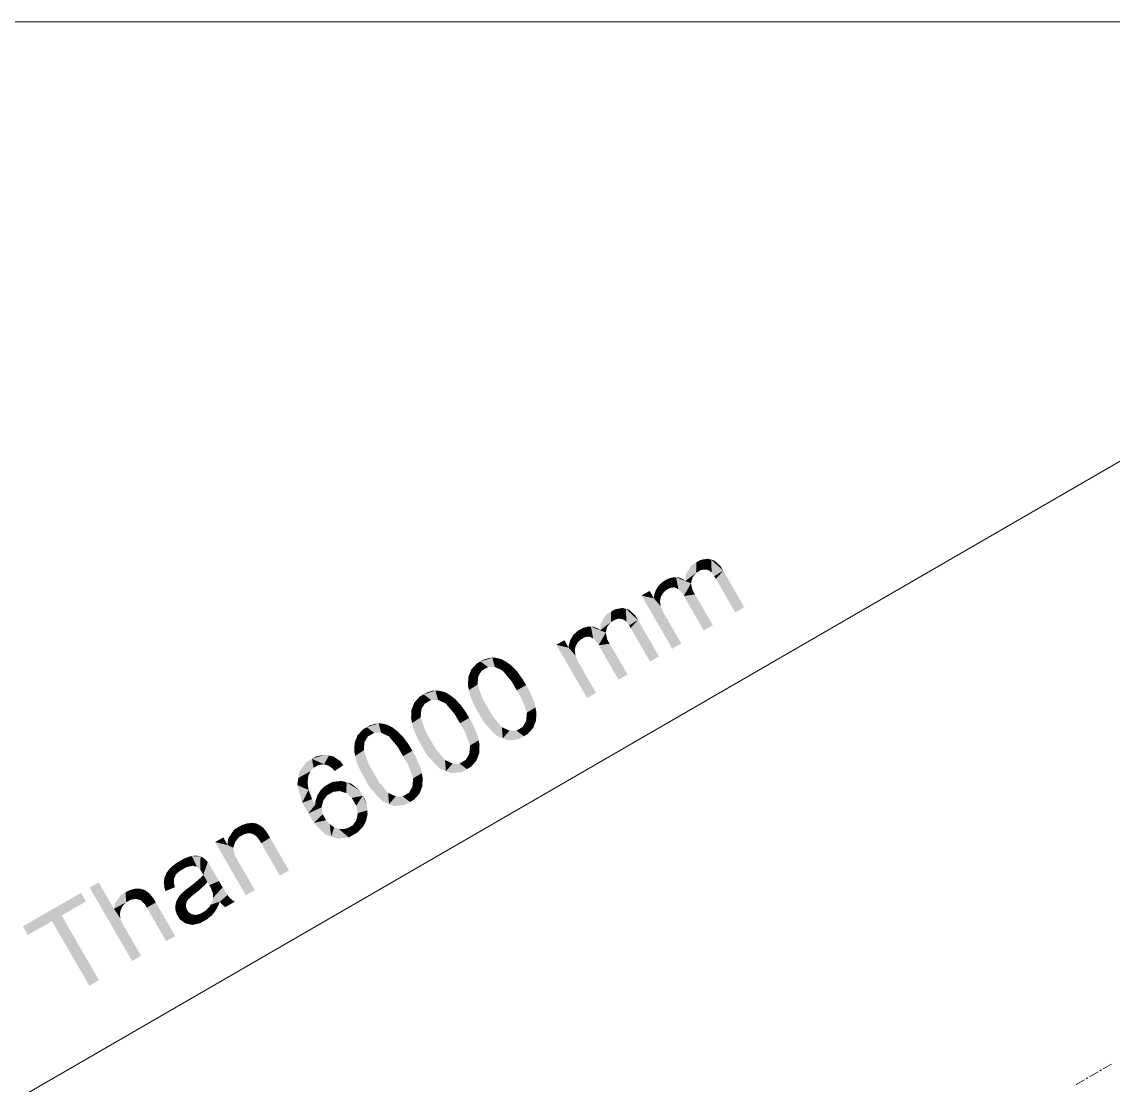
# Model space of a CAD drawing. Header units: millimetres. Extents: x 2 to 579, y 1 to 405.
# Drawn here: x 212.46 to 229.87, y 122.5 to 139.46 of the extents above; entities that cross this region are included whole.
import ezdxf

# ---------------------------------------------------------------- set-up
doc = ezdxf.new("R2010")
doc.units = ezdxf.units.MM
doc.linetypes.add('XKITLINE00', pattern=[0])
doc.layers.add('LinkedObject', color=7, linetype='Continuous', lineweight=0)

# ---------------------------------------------------------------- blocks, each defined once
blk = doc.blocks.new('*A4')
at = {"layer": 'LinkedObject'}
for points in [[(223.454, 130.881), (223.282, 130.875), (223.399, 130.896)], [(223.219, 130.838), (223.043, 130.539), (223.139, 130.792)], [(223.214, 130.67), (223.043, 130.539), (223.219, 130.838)], [(223.139, 130.792), (223.043, 130.539), (223.05, 130.642)], [(223.214, 130.67), (223.219, 130.838), (223.258, 130.696)], [(223.282, 130.875), (223.333, 130.723), (223.219, 130.838)], [(223.219, 130.838), (223.333, 130.723), (223.283, 130.71)], [(223.258, 130.696), (223.219, 130.838), (223.283, 130.71)], [(223.383, 130.721), (223.282, 130.875), (223.454, 130.881)], [(223.333, 130.723), (223.282, 130.875), (223.358, 130.722)], [(223.358, 130.722), (223.282, 130.875), (223.383, 130.721)], [(223.454, 130.881), (223.426, 130.705), (223.383, 130.721)], [(223.426, 130.705), (223.454, 130.881), (223.444, 130.69)], [(223.444, 130.69), (223.454, 130.881), (223.462, 130.675)], [(223.604, 130.777), (223.454, 130.881), (223.508, 130.865)], [(223.646, 130.705), (223.454, 130.881), (223.604, 130.777)], [(223.504, 130.617), (223.454, 130.881), (223.646, 130.705)], [(223.462, 130.675), (223.454, 130.881), (223.504, 130.617)], [(222.798, 130.429), (222.676, 130.524), (222.718, 130.549)], [(222.765, 130.576), (222.869, 130.439), (222.718, 130.549)], [(222.718, 130.549), (222.869, 130.439), (222.798, 130.429)], [(222.854, 130.601), (222.869, 130.439), (222.765, 130.576)], [(222.895, 130.599), (222.869, 130.439), (222.854, 130.601)], [(222.895, 130.599), (222.9, 130.425), (222.869, 130.439)], [(222.9, 130.425), (222.895, 130.599), (222.931, 130.411)], [(223.01, 130.567), (222.895, 130.599), (222.936, 130.597)], [(223.043, 130.539), (222.895, 130.599), (223.01, 130.567)], [(222.991, 130.349), (222.895, 130.599), (223.043, 130.539)], [(222.931, 130.411), (222.895, 130.599), (222.991, 130.349)], [(223.157, 130.597), (223.043, 130.539), (223.214, 130.67)], [(223.145, 130.551), (223.043, 130.539), (223.157, 130.597)], [(223.043, 130.539), (223.145, 130.551), (223.132, 130.504)], [(223.646, 130.705), (223.529, 130.574), (223.504, 130.617)], [(223.529, 130.574), (223.646, 130.705), (223.838, 130.04)], [(223.838, 130.04), (223.646, 130.705), (223.982, 130.123)], [(222.541, 130.263), (222.344, 130.308), (222.473, 130.382)], [(222.59, 130.424), (222.543, 130.306), (222.567, 130.386)], [(222.681, 130.341), (222.543, 130.306), (222.59, 130.424)], [(222.612, 130.462), (222.728, 130.389), (222.59, 130.424)], [(222.59, 130.424), (222.728, 130.389), (222.681, 130.341)], [(222.676, 130.524), (222.728, 130.389), (222.612, 130.462)], [(222.728, 130.389), (222.676, 130.524), (222.758, 130.406)], [(222.758, 130.406), (222.676, 130.524), (222.798, 130.429)], [(222.991, 130.349), (223.043, 130.539), (223.018, 130.301)], [(223.132, 130.504), (223.018, 130.301), (223.043, 130.539)], [(223.158, 130.392), (223.018, 130.301), (223.132, 130.504)], [(223.196, 130.326), (223.018, 130.301), (223.158, 130.392)], [(222.344, 130.308), (222.541, 130.263), (222.834, 129.46)], [(222.648, 130.279), (222.541, 130.263), (222.543, 130.306)], [(222.638, 130.211), (222.541, 130.263), (222.648, 130.279)], [(222.69, 130.041), (222.978, 129.543), (222.541, 130.263)], [(222.69, 130.041), (222.541, 130.263), (222.65, 130.136)], [(222.65, 130.136), (222.541, 130.263), (222.644, 130.173)], [(222.644, 130.173), (222.541, 130.263), (222.638, 130.211)], [(222.834, 129.46), (222.541, 130.263), (222.978, 129.543)], [(222.665, 130.31), (222.543, 130.306), (222.681, 130.341)], [(222.648, 130.279), (222.543, 130.306), (222.665, 130.31)], [(223.018, 130.301), (223.196, 130.326), (223.336, 129.751)], [(223.336, 129.751), (223.196, 130.326), (223.48, 129.834)], [(221.86, 130.053), (221.683, 129.753), (221.779, 130.006)], [(221.854, 129.884), (221.683, 129.753), (221.86, 130.053)], [(221.854, 129.884), (221.86, 130.053), (221.899, 129.91)], [(221.923, 130.089), (221.973, 129.938), (221.86, 130.053)], [(221.86, 130.053), (221.973, 129.938), (221.924, 129.924)], [(221.899, 129.91), (221.86, 130.053), (221.924, 129.924)], [(222.094, 130.095), (221.923, 130.089), (222.04, 130.11)], [(222.023, 129.936), (221.923, 130.089), (222.094, 130.095)], [(221.973, 129.938), (221.923, 130.089), (221.998, 129.937)], [(221.998, 129.937), (221.923, 130.089), (222.023, 129.936)], [(222.094, 130.095), (222.066, 129.92), (222.023, 129.936)], [(222.066, 129.92), (222.094, 130.095), (222.084, 129.905)], [(222.084, 129.905), (222.094, 130.095), (222.102, 129.89)], [(222.244, 129.992), (222.094, 130.095), (222.148, 130.08)], [(222.286, 129.919), (222.094, 130.095), (222.244, 129.992)], [(222.145, 129.832), (222.094, 130.095), (222.286, 129.919)], [(222.102, 129.89), (222.094, 130.095), (222.145, 129.832)], [(221.779, 130.006), (221.683, 129.753), (221.691, 129.856)], [(221.798, 129.812), (221.683, 129.753), (221.854, 129.884)], [(222.286, 129.919), (222.17, 129.789), (222.145, 129.832)], [(222.17, 129.789), (222.286, 129.919), (222.479, 129.255)], [(222.479, 129.255), (222.286, 129.919), (222.622, 129.338)], [(221.252, 129.676), (221.368, 129.603), (221.23, 129.638)], [(221.317, 129.739), (221.368, 129.603), (221.252, 129.676)], [(221.438, 129.644), (221.317, 129.739), (221.359, 129.763)], [(221.368, 129.603), (221.317, 129.739), (221.399, 129.621)], [(221.399, 129.621), (221.317, 129.739), (221.438, 129.644)], [(221.406, 129.79), (221.509, 129.653), (221.359, 129.763)], [(221.359, 129.763), (221.509, 129.653), (221.438, 129.644)], [(221.494, 129.815), (221.509, 129.653), (221.406, 129.79)], [(221.536, 129.813), (221.509, 129.653), (221.494, 129.815)], [(221.536, 129.813), (221.541, 129.639), (221.509, 129.653)], [(221.541, 129.639), (221.536, 129.813), (221.572, 129.625)], [(221.651, 129.781), (221.536, 129.813), (221.577, 129.811)], [(221.683, 129.753), (221.536, 129.813), (221.651, 129.781)], [(221.631, 129.563), (221.536, 129.813), (221.683, 129.753)], [(221.572, 129.625), (221.536, 129.813), (221.631, 129.563)], [(221.631, 129.563), (221.683, 129.753), (221.659, 129.516)], [(221.773, 129.718), (221.659, 129.516), (221.683, 129.753)], [(221.798, 129.606), (221.659, 129.516), (221.773, 129.718)], [(221.785, 129.765), (221.683, 129.753), (221.798, 129.812)], [(221.683, 129.753), (221.785, 129.765), (221.773, 129.718)], [(221.182, 129.477), (220.985, 129.522), (221.113, 129.596)], [(220.985, 129.522), (221.182, 129.477), (221.475, 128.674)], [(221.289, 129.493), (221.182, 129.477), (221.184, 129.52)], [(221.23, 129.638), (221.184, 129.52), (221.208, 129.6)], [(221.322, 129.555), (221.184, 129.52), (221.23, 129.638)], [(221.305, 129.524), (221.184, 129.52), (221.322, 129.555)], [(221.289, 129.493), (221.184, 129.52), (221.305, 129.524)], [(221.23, 129.638), (221.368, 129.603), (221.322, 129.555)], [(221.836, 129.54), (221.659, 129.516), (221.798, 129.606)], [(221.659, 129.516), (221.836, 129.54), (221.977, 128.965)], [(221.977, 128.965), (221.836, 129.54), (222.121, 129.048)], [(221.279, 129.425), (221.182, 129.477), (221.289, 129.493)], [(221.331, 129.255), (221.618, 128.758), (221.182, 129.477)], [(221.331, 129.255), (221.182, 129.477), (221.291, 129.35)], [(221.291, 129.35), (221.182, 129.477), (221.285, 129.388)], [(221.285, 129.388), (221.182, 129.477), (221.279, 129.425)], [(221.475, 128.674), (221.182, 129.477), (221.618, 128.758)], [(219.713, 129.222), (219.794, 129.11), (219.627, 129.127)], [(219.776, 129.259), (219.794, 129.11), (219.713, 129.222)], [(219.963, 129.316), (219.776, 129.259), (219.917, 129.314)], [(220.005, 129.169), (219.776, 129.259), (219.963, 129.316)], [(219.917, 129.314), (219.776, 129.259), (219.823, 129.286)], [(219.776, 129.259), (219.894, 129.167), (219.844, 129.138)], [(219.894, 129.167), (219.776, 129.259), (220.005, 129.169)], [(219.794, 129.11), (219.776, 129.259), (219.844, 129.138)], [(220.01, 129.318), (220.066, 129.141), (219.963, 129.316)], [(219.963, 129.316), (220.066, 129.141), (220.005, 129.169)], [(220.1, 129.297), (220.066, 129.141), (220.01, 129.318)], [(220.144, 129.274), (220.066, 129.141), (220.1, 129.297)], [(220.144, 129.274), (220.127, 129.112), (220.066, 129.141)], [(220.187, 129.252), (220.127, 129.112), (220.144, 129.274)], [(220.273, 129.186), (220.127, 129.112), (220.187, 129.252)], [(220.316, 129.142), (220.127, 129.112), (220.273, 129.186)], [(219.582, 129.01), (219.734, 128.964), (219.575, 128.876)], [(219.74, 129.022), (219.582, 129.01), (219.605, 129.068)], [(219.734, 128.964), (219.582, 129.01), (219.74, 129.022)], [(219.627, 129.127), (219.794, 129.11), (219.605, 129.068)], [(219.605, 129.068), (219.794, 129.11), (219.74, 129.022)], [(220.316, 129.142), (220.271, 128.94), (220.127, 129.112)], [(220.359, 129.099), (220.271, 128.94), (220.316, 129.142)], [(220.452, 128.968), (220.271, 128.94), (220.359, 129.099)], [(219.575, 128.876), (219.734, 128.964), (219.591, 128.8)], [(219.591, 128.8), (219.734, 128.964), (219.728, 128.889)], [(219.728, 128.889), (219.681, 128.545), (219.591, 128.8)], [(219.805, 128.67), (219.681, 128.545), (219.728, 128.889)], [(220.452, 128.968), (220.355, 128.796), (220.271, 128.94)], [(220.502, 128.881), (220.355, 128.796), (220.452, 128.968)], [(220.502, 128.881), (220.438, 128.652), (220.355, 128.796)], [(220.561, 128.779), (220.438, 128.652), (220.502, 128.881)], [(218.806, 128.698), (218.887, 128.586), (218.72, 128.602)], [(218.869, 128.734), (218.887, 128.586), (218.806, 128.698)], [(219.056, 128.792), (218.869, 128.734), (219.01, 128.79)], [(219.098, 128.644), (218.869, 128.734), (219.056, 128.792)], [(219.01, 128.79), (218.869, 128.734), (218.916, 128.761)], [(218.869, 128.734), (218.987, 128.643), (218.937, 128.614)], [(218.987, 128.643), (218.869, 128.734), (219.098, 128.644)], [(218.887, 128.586), (218.869, 128.734), (218.937, 128.614)], [(219.103, 128.793), (219.159, 128.616), (219.056, 128.792)], [(219.056, 128.792), (219.159, 128.616), (219.098, 128.644)], [(219.193, 128.773), (219.159, 128.616), (219.103, 128.793)], [(219.237, 128.75), (219.159, 128.616), (219.193, 128.773)], [(219.237, 128.75), (219.22, 128.588), (219.159, 128.616)], [(219.28, 128.728), (219.22, 128.588), (219.237, 128.75)], [(219.366, 128.662), (219.22, 128.588), (219.28, 128.728)], [(219.409, 128.618), (219.22, 128.588), (219.366, 128.662)], [(219.591, 128.8), (219.681, 128.545), (219.606, 128.724)], [(219.681, 128.545), (219.805, 128.67), (219.741, 128.442)], [(219.741, 128.442), (219.805, 128.67), (219.888, 128.527)], [(220.438, 128.652), (220.561, 128.779), (220.515, 128.442)], [(220.515, 128.442), (220.561, 128.779), (220.652, 128.525)], [(220.652, 128.525), (220.561, 128.779), (220.636, 128.6)], [(218.675, 128.486), (218.827, 128.439), (218.668, 128.352)], [(218.833, 128.498), (218.675, 128.486), (218.698, 128.544)], [(218.827, 128.439), (218.675, 128.486), (218.833, 128.498)], [(218.72, 128.602), (218.887, 128.586), (218.698, 128.544)], [(218.698, 128.544), (218.887, 128.586), (218.833, 128.498)], [(219.409, 128.618), (219.364, 128.416), (219.22, 128.588)], [(219.452, 128.575), (219.364, 128.416), (219.409, 128.618)], [(219.545, 128.444), (219.364, 128.416), (219.452, 128.575)], [(219.888, 128.527), (219.836, 128.277), (219.741, 128.442)], [(219.972, 128.382), (219.836, 128.277), (219.888, 128.527)], [(220.652, 128.525), (220.509, 128.374), (220.515, 128.442)], [(220.667, 128.449), (220.509, 128.374), (220.652, 128.525)], [(218.668, 128.352), (218.827, 128.439), (218.684, 128.276)], [(218.684, 128.276), (218.827, 128.439), (218.821, 128.365)], [(218.821, 128.365), (218.774, 128.021), (218.684, 128.276)], [(218.898, 128.146), (218.774, 128.021), (218.821, 128.365)], [(219.545, 128.444), (219.448, 128.272), (219.364, 128.416)], [(219.595, 128.357), (219.448, 128.272), (219.545, 128.444)], [(219.595, 128.357), (219.531, 128.128), (219.448, 128.272)], [(219.654, 128.254), (219.531, 128.128), (219.595, 128.357)], [(219.972, 128.382), (220.131, 128.033), (219.836, 128.277)], [(220.116, 128.21), (220.131, 128.033), (219.972, 128.382)], [(220.639, 128.256), (220.447, 128.212), (220.503, 128.307)], [(220.509, 128.374), (220.661, 128.315), (220.503, 128.307)], [(220.503, 128.307), (220.661, 128.315), (220.639, 128.256)], [(220.661, 128.315), (220.509, 128.374), (220.667, 128.449)], [(217.899, 128.173), (217.98, 128.061), (217.813, 128.078)], [(217.962, 128.21), (217.98, 128.061), (217.899, 128.173)], [(218.149, 128.268), (217.962, 128.21), (218.103, 128.266)], [(218.191, 128.12), (217.962, 128.21), (218.149, 128.268)], [(218.103, 128.266), (217.962, 128.21), (218.009, 128.237)], [(217.962, 128.21), (218.08, 128.119), (218.03, 128.09)], [(218.08, 128.119), (217.962, 128.21), (218.191, 128.12)], [(217.98, 128.061), (217.962, 128.21), (218.03, 128.09)], [(218.196, 128.269), (218.252, 128.092), (218.149, 128.268)], [(218.149, 128.268), (218.252, 128.092), (218.191, 128.12)], [(218.286, 128.248), (218.252, 128.092), (218.196, 128.269)], [(218.33, 128.226), (218.252, 128.092), (218.286, 128.248)], [(218.33, 128.226), (218.313, 128.064), (218.252, 128.092)], [(218.373, 128.204), (218.313, 128.064), (218.33, 128.226)], [(218.459, 128.138), (218.313, 128.064), (218.373, 128.204)], [(218.502, 128.094), (218.313, 128.064), (218.459, 128.138)], [(218.684, 128.276), (218.774, 128.021), (218.699, 128.2)], [(218.774, 128.021), (218.898, 128.146), (218.834, 127.917)], [(218.834, 127.917), (218.898, 128.146), (218.981, 128.002)], [(219.531, 128.128), (219.654, 128.254), (219.608, 127.917)], [(219.608, 127.917), (219.654, 128.254), (219.745, 128)], [(219.745, 128), (219.654, 128.254), (219.729, 128.076)], [(219.836, 128.277), (220.131, 128.033), (220.031, 128.072)], [(220.131, 128.033), (220.116, 128.21), (220.177, 128.182)], [(220.238, 128.154), (220.131, 128.033), (220.177, 128.182)], [(220.238, 128.154), (220.466, 128.065), (220.131, 128.033)], [(220.349, 128.155), (220.466, 128.065), (220.238, 128.154)], [(220.466, 128.065), (220.349, 128.155), (220.398, 128.183)], [(220.447, 128.212), (220.466, 128.065), (220.398, 128.183)], [(220.616, 128.198), (220.447, 128.212), (220.639, 128.256)], [(220.53, 128.102), (220.447, 128.212), (220.616, 128.198)], [(220.466, 128.065), (220.447, 128.212), (220.53, 128.102)], [(217.768, 127.961), (217.92, 127.915), (217.761, 127.827)], [(217.926, 127.974), (217.768, 127.961), (217.791, 128.02)], [(217.92, 127.915), (217.768, 127.961), (217.926, 127.974)], [(217.813, 128.078), (217.98, 128.061), (217.791, 128.02)], [(217.791, 128.02), (217.98, 128.061), (217.926, 127.974)], [(218.502, 128.094), (218.457, 127.892), (218.313, 128.064)], [(218.545, 128.05), (218.457, 127.892), (218.502, 128.094)], [(218.638, 127.92), (218.457, 127.892), (218.545, 128.05)], [(218.981, 128.002), (218.929, 127.753), (218.834, 127.917)], [(219.065, 127.858), (218.929, 127.753), (218.981, 128.002)], [(219.745, 128), (219.602, 127.85), (219.608, 127.917)], [(219.76, 127.925), (219.602, 127.85), (219.745, 128)], [(220.131, 128.033), (220.466, 128.065), (220.214, 128)], [(220.214, 128), (220.466, 128.065), (220.382, 128.016)], [(217.292, 127.771), (217.088, 127.705), (217.157, 127.744)], [(217.359, 127.758), (217.088, 127.705), (217.292, 127.771)], [(217.28, 127.617), (217.088, 127.705), (217.359, 127.758)], [(217.28, 127.617), (217.359, 127.758), (217.326, 127.603)], [(217.359, 127.758), (217.355, 127.594), (217.326, 127.603)], [(217.355, 127.594), (217.359, 127.758), (217.418, 127.548)], [(217.54, 127.668), (217.359, 127.758), (217.425, 127.745)], [(217.418, 127.548), (217.359, 127.758), (217.54, 127.668)], [(217.761, 127.827), (217.92, 127.915), (217.777, 127.752)], [(217.777, 127.752), (217.92, 127.915), (217.914, 127.84)], [(217.914, 127.84), (217.867, 127.497), (217.777, 127.752)], [(217.991, 127.622), (217.867, 127.497), (217.914, 127.84)], [(218.638, 127.92), (218.541, 127.748), (218.457, 127.892)], [(218.688, 127.833), (218.541, 127.748), (218.638, 127.92)], [(218.688, 127.833), (218.624, 127.604), (218.541, 127.748)], [(218.747, 127.73), (218.624, 127.604), (218.688, 127.833)], [(219.065, 127.858), (219.224, 127.508), (218.929, 127.753)], [(219.209, 127.686), (219.224, 127.508), (219.065, 127.858)], [(219.732, 127.732), (219.54, 127.688), (219.596, 127.783)], [(219.602, 127.85), (219.754, 127.791), (219.596, 127.783)], [(219.596, 127.783), (219.754, 127.791), (219.732, 127.732)], [(219.754, 127.791), (219.602, 127.85), (219.76, 127.925)], [(217.088, 127.705), (216.871, 127.4), (216.995, 127.651)], [(217.113, 127.562), (216.871, 127.4), (217.088, 127.705)], [(216.995, 127.651), (216.871, 127.4), (216.887, 127.499)], [(217.088, 127.705), (217.19, 127.606), (217.147, 127.581)], [(217.19, 127.606), (217.088, 127.705), (217.28, 127.617)], [(217.113, 127.562), (217.088, 127.705), (217.147, 127.581)], [(217.418, 127.548), (217.54, 127.668), (217.452, 127.511)], [(217.452, 127.511), (217.54, 127.668), (217.588, 127.605)], [(217.777, 127.752), (217.867, 127.497), (217.792, 127.676)], [(217.867, 127.497), (217.991, 127.622), (217.927, 127.393)], [(217.927, 127.393), (217.991, 127.622), (218.074, 127.478)], [(218.624, 127.604), (218.747, 127.73), (218.701, 127.393)], [(218.701, 127.393), (218.747, 127.73), (218.838, 127.476)], [(218.838, 127.476), (218.747, 127.73), (218.822, 127.552)], [(218.929, 127.753), (219.224, 127.508), (219.124, 127.548)], [(219.224, 127.508), (219.209, 127.686), (219.27, 127.658)], [(219.331, 127.63), (219.224, 127.508), (219.27, 127.658)], [(219.331, 127.63), (219.559, 127.541), (219.224, 127.508)], [(219.442, 127.63), (219.559, 127.541), (219.331, 127.63)], [(219.559, 127.541), (219.442, 127.63), (219.491, 127.659)], [(219.54, 127.688), (219.559, 127.541), (219.491, 127.659)], [(219.709, 127.674), (219.54, 127.688), (219.732, 127.732)], [(219.623, 127.578), (219.54, 127.688), (219.709, 127.674)], [(219.559, 127.541), (219.54, 127.688), (219.623, 127.578)], [(217.029, 127.429), (216.852, 127.287), (216.871, 127.4)], [(217.017, 127.326), (216.852, 127.287), (217.029, 127.429)], [(217.063, 127.507), (216.871, 127.4), (217.113, 127.562)], [(217.048, 127.473), (216.871, 127.4), (217.063, 127.507)], [(216.871, 127.4), (217.048, 127.473), (217.029, 127.429)], [(218.074, 127.478), (218.022, 127.229), (217.927, 127.393)], [(218.158, 127.334), (218.022, 127.229), (218.074, 127.478)], [(218.838, 127.476), (218.695, 127.326), (218.701, 127.393)], [(218.853, 127.401), (218.695, 127.326), (218.838, 127.476)], [(219.224, 127.508), (219.559, 127.541), (219.307, 127.476)], [(219.307, 127.476), (219.559, 127.541), (219.475, 127.492)], [(217.025, 127.268), (216.852, 127.287), (217.017, 127.326)], [(217.033, 127.209), (216.932, 127.005), (216.852, 127.287)], [(217.033, 127.209), (216.852, 127.287), (217.025, 127.268)], [(217.294, 127.27), (217.379, 127.151), (217.226, 127.205)], [(217.428, 127.179), (217.294, 127.27), (217.335, 127.294)], [(217.379, 127.151), (217.294, 127.27), (217.428, 127.179)], [(217.407, 127.335), (217.53, 127.191), (217.335, 127.294)], [(217.335, 127.294), (217.53, 127.191), (217.428, 127.179)], [(217.559, 127.353), (217.53, 127.191), (217.407, 127.335)], [(217.64, 127.33), (217.53, 127.191), (217.559, 127.353)], [(217.53, 127.191), (217.64, 127.33), (217.582, 127.175)], [(217.64, 127.33), (217.634, 127.159), (217.582, 127.175)], [(217.634, 127.159), (217.64, 127.33), (217.722, 127.082)], [(217.851, 127.198), (217.64, 127.33), (217.721, 127.306)], [(217.899, 127.115), (217.64, 127.33), (217.851, 127.198)], [(217.722, 127.082), (217.64, 127.33), (217.899, 127.115)], [(218.158, 127.334), (218.317, 126.984), (218.022, 127.229)], [(218.302, 127.162), (218.317, 126.984), (218.158, 127.334)], [(218.825, 127.208), (218.633, 127.163), (218.689, 127.259)], [(218.695, 127.326), (218.847, 127.267), (218.689, 127.259)], [(218.689, 127.259), (218.847, 127.267), (218.825, 127.208)], [(218.847, 127.267), (218.695, 127.326), (218.853, 127.401)], [(217.09, 127.062), (216.932, 127.005), (217.033, 127.209)], [(217.09, 127.062), (217.03, 126.835), (216.932, 127.005)], [(217.14, 126.974), (217.03, 126.835), (217.09, 127.062)], [(217.199, 127.165), (217.14, 126.974), (217.173, 127.124)], [(217.33, 127.123), (217.14, 126.974), (217.199, 127.165)], [(217.173, 127.124), (217.14, 126.974), (217.143, 127.029)], [(217.267, 127.04), (217.14, 126.974), (217.33, 127.123)], [(217.226, 127.205), (217.379, 127.151), (217.199, 127.165)], [(217.199, 127.165), (217.379, 127.151), (217.33, 127.123)], [(217.722, 127.082), (217.899, 127.115), (217.757, 127.021)], [(217.899, 127.115), (217.793, 126.958), (217.757, 127.021)], [(217.793, 126.958), (217.899, 127.115), (217.819, 126.839)], [(217.819, 126.839), (217.899, 127.115), (217.97, 126.883)], [(217.967, 126.944), (217.899, 127.115), (217.931, 127.06)], [(217.97, 126.883), (217.899, 127.115), (217.967, 126.944)], [(218.022, 127.229), (218.317, 126.984), (218.217, 127.024)], [(218.317, 126.984), (218.302, 127.162), (218.363, 127.134)], [(218.424, 127.106), (218.317, 126.984), (218.363, 127.134)], [(218.424, 127.106), (218.652, 127.017), (218.317, 126.984)], [(218.535, 127.106), (218.652, 127.017), (218.424, 127.106)], [(218.652, 127.017), (218.535, 127.106), (218.584, 127.135)], [(218.633, 127.163), (218.652, 127.017), (218.584, 127.135)], [(218.802, 127.149), (218.633, 127.163), (218.825, 127.208)], [(218.716, 127.054), (218.633, 127.163), (218.802, 127.149)], [(218.652, 127.017), (218.633, 127.163), (218.716, 127.054)], [(217.03, 126.835), (217.14, 126.974), (217.24, 126.931)], [(217.24, 126.931), (217.118, 126.684), (217.03, 126.835)], [(217.259, 126.82), (217.118, 126.684), (217.24, 126.931)], [(217.254, 126.985), (217.14, 126.974), (217.267, 127.04)], [(217.14, 126.974), (217.254, 126.985), (217.24, 126.931)], [(218.317, 126.984), (218.652, 127.017), (218.4, 126.952)], [(218.4, 126.952), (218.652, 127.017), (218.568, 126.968)], [(217.118, 126.684), (217.259, 126.82), (217.292, 126.763)], [(217.313, 126.726), (217.118, 126.684), (217.292, 126.763)], [(217.313, 126.726), (217.395, 126.466), (217.118, 126.684)], [(217.37, 126.664), (217.395, 126.466), (217.313, 126.726)], [(217.923, 126.662), (217.739, 126.646), (217.796, 126.728)], [(217.807, 126.784), (217.95, 126.712), (217.796, 126.728)], [(217.796, 126.728), (217.95, 126.712), (217.923, 126.662)], [(217.97, 126.883), (217.807, 126.784), (217.819, 126.839)], [(217.974, 126.822), (217.807, 126.784), (217.97, 126.883)], [(217.95, 126.712), (217.807, 126.784), (217.974, 126.822)], [(215.93, 126.626), (215.748, 126.428), (215.843, 126.575)], [(215.926, 126.458), (215.748, 126.428), (215.93, 126.626)], [(215.926, 126.458), (215.93, 126.626), (215.971, 126.484)], [(215.969, 126.648), (216.057, 126.516), (215.93, 126.626)], [(215.93, 126.626), (216.057, 126.516), (216, 126.501)], [(215.971, 126.484), (215.93, 126.626), (216, 126.501)], [(216.047, 126.674), (216.057, 126.516), (215.969, 126.648)], [(216.087, 126.679), (216.057, 126.516), (216.047, 126.674)], [(216.057, 126.516), (216.087, 126.679), (216.086, 126.516)], [(216.087, 126.679), (216.115, 126.515), (216.086, 126.516)], [(216.195, 126.676), (216.087, 126.679), (216.127, 126.684)], [(216.224, 126.662), (216.087, 126.679), (216.195, 126.676)], [(216.164, 126.497), (216.087, 126.679), (216.224, 126.662)], [(216.115, 126.515), (216.087, 126.679), (216.164, 126.497)], [(216.224, 126.662), (216.185, 126.48), (216.164, 126.497)], [(216.253, 126.649), (216.185, 126.48), (216.224, 126.662)], [(216.306, 126.609), (216.185, 126.48), (216.253, 126.649)], [(216.185, 126.48), (216.306, 126.609), (216.206, 126.464)], [(216.206, 126.464), (216.306, 126.609), (216.33, 126.582)], [(216.33, 126.582), (216.253, 126.403), (216.206, 126.464)], [(216.346, 126.564), (216.253, 126.403), (216.33, 126.582)], [(216.39, 126.497), (216.253, 126.403), (216.346, 126.564)], [(217.118, 126.684), (217.395, 126.466), (217.3, 126.499)], [(217.405, 126.639), (217.395, 126.466), (217.37, 126.664)], [(217.395, 126.466), (217.405, 126.639), (217.441, 126.614)], [(217.441, 126.614), (217.674, 126.451), (217.395, 126.466)], [(217.515, 126.588), (217.674, 126.451), (217.441, 126.614)], [(217.553, 126.586), (217.674, 126.451), (217.515, 126.588)], [(217.592, 126.585), (217.674, 126.451), (217.553, 126.586)], [(217.661, 126.602), (217.764, 126.503), (217.592, 126.585)], [(217.592, 126.585), (217.764, 126.503), (217.674, 126.451)], [(217.764, 126.503), (217.661, 126.602), (217.693, 126.62)], [(217.739, 126.646), (217.764, 126.503), (217.693, 126.62)], [(217.896, 126.613), (217.739, 126.646), (217.923, 126.662)], [(217.817, 126.534), (217.739, 126.646), (217.896, 126.613)], [(217.764, 126.503), (217.739, 126.646), (217.817, 126.534)], [(215.742, 126.331), (215.543, 126.377), (215.672, 126.452)], [(215.543, 126.377), (215.909, 126.075), (216.032, 125.529)], [(215.909, 126.075), (215.543, 126.377), (215.862, 126.157)], [(215.831, 126.286), (215.543, 126.377), (215.742, 126.331)], [(215.862, 126.157), (215.543, 126.377), (215.831, 126.286)], [(215.748, 126.428), (215.864, 126.383), (215.742, 126.331)], [(215.742, 126.331), (215.864, 126.383), (215.831, 126.286)], [(215.864, 126.383), (215.748, 126.428), (215.926, 126.458)], [(216.39, 126.497), (216.278, 126.359), (216.253, 126.403)], [(216.419, 126.447), (216.278, 126.359), (216.39, 126.497)], [(216.278, 126.359), (216.419, 126.447), (216.576, 125.843)], [(216.576, 125.843), (216.419, 126.447), (216.72, 125.926)], [(217.395, 126.466), (217.674, 126.451), (217.49, 126.433)], [(214.928, 126.046), (214.807, 125.937), (214.84, 125.976)], [(214.979, 125.917), (214.807, 125.937), (214.928, 126.046)], [(214.982, 126.078), (215.084, 125.977), (214.928, 126.046)], [(214.979, 125.917), (214.928, 126.046), (215.03, 125.946)], [(215.03, 125.946), (214.928, 126.046), (215.084, 125.977)], [(215.173, 126.154), (214.982, 126.078), (215.132, 126.147)], [(215.18, 126), (214.982, 126.078), (215.173, 126.154)], [(215.132, 126.147), (214.982, 126.078), (215.036, 126.109)], [(215.084, 125.977), (214.982, 126.078), (215.18, 126)], [(215.283, 126.157), (215.173, 126.154), (215.214, 126.161)], [(215.31, 126.147), (215.173, 126.154), (215.283, 126.157)], [(215.18, 126), (215.173, 126.154), (215.221, 125.992)], [(215.221, 125.992), (215.173, 126.154), (215.252, 125.986)], [(215.173, 126.154), (215.308, 125.936), (215.252, 125.986)], [(215.31, 126.147), (215.308, 125.936), (215.173, 126.154)], [(215.337, 126.137), (215.308, 125.936), (215.31, 126.147)], [(215.388, 126.101), (215.308, 125.936), (215.337, 126.137)], [(215.411, 126.075), (215.308, 125.936), (215.388, 126.101)], [(215.308, 125.936), (215.411, 126.075), (215.425, 126.059)], [(215.308, 125.936), (215.425, 126.059), (215.333, 125.892)], [(215.333, 125.892), (215.425, 126.059), (215.335, 125.888)], [(215.335, 125.888), (215.425, 126.059), (215.346, 125.869)], [(215.346, 125.869), (215.425, 126.059), (215.354, 125.854)], [(215.354, 125.854), (215.425, 126.059), (215.42, 125.742)], [(215.467, 125.995), (215.42, 125.742), (215.425, 126.059)], [(216.032, 125.529), (215.909, 126.075), (216.176, 125.612)], [(214.901, 125.825), (214.73, 125.778), (214.915, 125.856)], [(214.736, 125.818), (214.915, 125.856), (214.73, 125.778)], [(214.775, 125.898), (214.915, 125.856), (214.736, 125.818)], [(214.807, 125.937), (214.915, 125.856), (214.775, 125.898)], [(214.915, 125.856), (214.807, 125.937), (214.979, 125.917)], [(215.354, 125.854), (215.42, 125.742), (215.321, 125.816)], [(215.495, 125.947), (215.42, 125.742), (215.467, 125.995)], [(215.495, 125.947), (215.449, 125.689), (215.42, 125.742)], [(215.605, 125.756), (215.449, 125.689), (215.495, 125.947)], [(213.929, 125.313), (213.543, 125.65), (213.687, 125.733)], [(214.73, 125.778), (214.751, 125.596), (214.724, 125.738)], [(214.724, 125.738), (214.751, 125.596), (214.735, 125.647)], [(214.887, 125.793), (214.73, 125.778), (214.901, 125.825)], [(214.887, 125.793), (214.751, 125.596), (214.73, 125.778)], [(214.888, 125.71), (214.751, 125.596), (214.887, 125.793)], [(214.751, 125.596), (214.888, 125.71), (214.902, 125.659)], [(215.208, 125.718), (215.288, 125.609), (215.127, 125.657)], [(215.321, 125.816), (215.42, 125.742), (215.208, 125.718)], [(215.208, 125.718), (215.42, 125.742), (215.288, 125.609)], [(215.288, 125.609), (215.42, 125.742), (215.39, 125.704)], [(215.605, 125.756), (215.477, 125.642), (215.449, 125.689)], [(215.477, 125.642), (215.605, 125.756), (215.507, 125.563)], [(215.507, 125.563), (215.605, 125.756), (215.663, 125.656)], [(213.095, 125.207), (212.477, 125.033), (213.403, 125.568)], [(213.095, 125.207), (213.403, 125.568), (213.482, 125.431)], [(213.543, 125.65), (213.929, 125.313), (214.218, 124.481)], [(214.114, 125.576), (213.929, 125.313), (214.038, 125.532)], [(214.125, 125.417), (213.929, 125.313), (214.114, 125.576)], [(214.038, 125.532), (213.929, 125.313), (213.945, 125.401)], [(214.161, 125.603), (214.279, 125.473), (214.114, 125.576)], [(214.114, 125.576), (214.279, 125.473), (214.199, 125.459)], [(214.125, 125.417), (214.114, 125.576), (214.156, 125.435)], [(214.156, 125.435), (214.114, 125.576), (214.199, 125.459)], [(214.254, 125.632), (214.279, 125.473), (214.161, 125.603)], [(214.299, 125.633), (214.279, 125.473), (214.254, 125.632)], [(214.299, 125.633), (214.316, 125.462), (214.279, 125.473)], [(214.344, 125.635), (214.316, 125.462), (214.299, 125.633)], [(214.316, 125.462), (214.344, 125.635), (214.353, 125.451)], [(214.457, 125.588), (214.344, 125.635), (214.423, 125.612)], [(214.353, 125.451), (214.344, 125.635), (214.457, 125.588)], [(214.457, 125.588), (214.422, 125.386), (214.353, 125.451)], [(214.491, 125.564), (214.422, 125.386), (214.457, 125.588)], [(214.561, 125.478), (214.422, 125.386), (214.491, 125.564)], [(214.988, 125.537), (215.094, 125.433), (214.95, 125.484)], [(215.012, 125.562), (215.094, 125.433), (214.988, 125.537)], [(215.03, 125.58), (215.122, 125.47), (215.012, 125.562)], [(215.094, 125.433), (215.012, 125.562), (215.108, 125.452)], [(215.108, 125.452), (215.012, 125.562), (215.122, 125.47)], [(215.087, 125.627), (215.176, 125.521), (215.03, 125.58)], [(215.03, 125.58), (215.176, 125.521), (215.122, 125.47)], [(215.127, 125.657), (215.217, 125.553), (215.087, 125.627)], [(215.087, 125.627), (215.217, 125.553), (215.176, 125.521)], [(215.127, 125.657), (215.288, 125.609), (215.217, 125.553)], [(215.741, 125.532), (215.617, 125.428), (215.472, 125.378)], [(215.494, 125.415), (215.741, 125.532), (215.472, 125.378)], [(215.494, 125.415), (215.663, 125.656), (215.741, 125.532)], [(215.512, 125.492), (215.663, 125.656), (215.494, 125.415)], [(215.663, 125.656), (215.509, 125.532), (215.507, 125.563)], [(215.509, 125.532), (215.663, 125.656), (215.512, 125.492)], [(215.617, 125.428), (215.741, 125.532), (215.637, 125.4)], [(215.637, 125.4), (215.741, 125.532), (215.761, 125.508)], [(215.761, 125.508), (215.682, 125.356), (215.637, 125.4)], [(215.781, 125.484), (215.682, 125.356), (215.761, 125.508)], [(214.074, 125.366), (213.929, 125.313), (214.125, 125.417)], [(214.056, 125.333), (213.929, 125.313), (214.074, 125.366)], [(214.038, 125.3), (213.929, 125.313), (214.056, 125.333)], [(214.597, 125.415), (214.422, 125.386), (214.561, 125.478)], [(214.422, 125.386), (214.597, 125.415), (214.453, 125.332)], [(214.453, 125.332), (214.597, 125.415), (214.763, 124.796)], [(214.763, 124.796), (214.597, 125.415), (214.907, 124.879)], [(214.922, 125.427), (215.078, 125.372), (214.909, 125.364)], [(214.909, 125.364), (215.078, 125.372), (214.91, 125.33)], [(214.91, 125.33), (215.078, 125.372), (215.077, 125.351)], [(215.077, 125.351), (214.947, 125.2), (214.91, 125.33)], [(214.91, 125.33), (214.947, 125.2), (214.91, 125.296)], [(215.08, 125.393), (214.922, 125.427), (214.936, 125.455)], [(215.078, 125.372), (214.922, 125.427), (215.08, 125.393)], [(214.95, 125.484), (215.094, 125.433), (214.936, 125.455)], [(214.936, 125.455), (215.094, 125.433), (215.08, 125.393)], [(215.087, 125.311), (214.947, 125.2), (215.077, 125.351)], [(215.518, 125.244), (215.387, 125.281), (215.45, 125.342)], [(215.617, 125.428), (215.45, 125.342), (215.472, 125.378)], [(215.596, 125.371), (215.45, 125.342), (215.617, 125.428)], [(215.547, 125.279), (215.45, 125.342), (215.596, 125.371)], [(215.518, 125.244), (215.45, 125.342), (215.547, 125.279)], [(215.781, 125.484), (215.706, 125.341), (215.682, 125.356)], [(215.828, 125.444), (215.706, 125.341), (215.781, 125.484)], [(215.706, 125.341), (215.828, 125.444), (215.856, 125.427)], [(213.095, 125.207), (212.941, 125.118), (212.477, 125.033)], [(212.941, 125.118), (213.095, 125.207), (213.537, 124.087)], [(213.537, 124.087), (213.095, 125.207), (213.691, 124.176)], [(213.929, 125.313), (214.032, 125.162), (214.066, 125.077)], [(214.032, 125.162), (213.929, 125.313), (214.028, 125.197)], [(214.028, 125.197), (213.929, 125.313), (214.024, 125.232)], [(214.024, 125.232), (213.929, 125.313), (214.038, 125.3)], [(214.218, 124.481), (213.929, 125.313), (214.066, 125.077)], [(214.91, 125.296), (214.947, 125.2), (214.929, 125.231)], [(214.947, 125.2), (215.087, 125.311), (215.098, 125.293)], [(215.115, 125.264), (214.947, 125.2), (215.098, 125.293)], [(214.947, 125.2), (215.115, 125.264), (214.978, 125.147)], [(214.978, 125.147), (215.115, 125.264), (215.066, 125.082)], [(215.066, 125.082), (215.115, 125.264), (215.123, 125.069)], [(215.123, 125.069), (215.115, 125.264), (215.164, 125.229)], [(215.164, 125.229), (215.18, 125.057), (215.123, 125.069)], [(215.197, 125.222), (215.18, 125.057), (215.164, 125.229)], [(215.229, 125.215), (215.18, 125.057), (215.197, 125.222)], [(215.18, 125.057), (215.229, 125.215), (215.306, 125.085)], [(215.376, 125.125), (215.229, 125.215), (215.304, 125.233)], [(215.306, 125.085), (215.229, 125.215), (215.376, 125.125)], [(215.346, 125.257), (215.418, 125.149), (215.304, 125.233)], [(215.304, 125.233), (215.418, 125.149), (215.376, 125.125)], [(215.387, 125.281), (215.418, 125.149), (215.346, 125.257)], [(215.489, 125.209), (215.387, 125.281), (215.518, 125.244)], [(215.418, 125.149), (215.387, 125.281), (215.489, 125.209)], [(212.477, 125.033), (212.941, 125.118), (212.557, 124.896)], [(214.094, 125.027), (214.218, 124.481), (214.066, 125.077)], [(214.218, 124.481), (214.094, 125.027), (214.362, 124.564)]]:
    blk.add_hatch(color=7, dxfattribs=at).paths.add_polyline_path(points, flags=17)
at = {"layer": 'LinkedObject', "color": 2, "linetype": 'XKITLINE00', "lineweight": 0}
blk.add_line((175.469, 139.455), (259.621, 139.455), dxfattribs=at)
at = {"layer": 'LinkedObject', "color": 6, "linetype": 'XKITLINE00', "lineweight": 0}
blk.add_line((191.335, 110.118), (232.728, 134.042), dxfattribs=at)
at = {"layer": 'LinkedObject', "color": 9, "linetype": 'XKITLINE00', "lineweight": 0}
for p, q in [((229.489, 122.635), (229.624, 122.713)), ((229.651, 122.729), (229.678, 122.744)), ((229.705, 122.76), (229.841, 122.838)), ((229.273, 122.51), (229.408, 122.588)), ((229.435, 122.603), (229.462, 122.619))]:
    blk.add_line(p, q, dxfattribs=at)

msp = doc.modelspace()

# ---------------------------------------------------------------- block references
at = {"lineweight": 0}
msp.add_blockref('*A4', (0, 0), dxfattribs=at)

doc.saveas('drawing.dxf')
